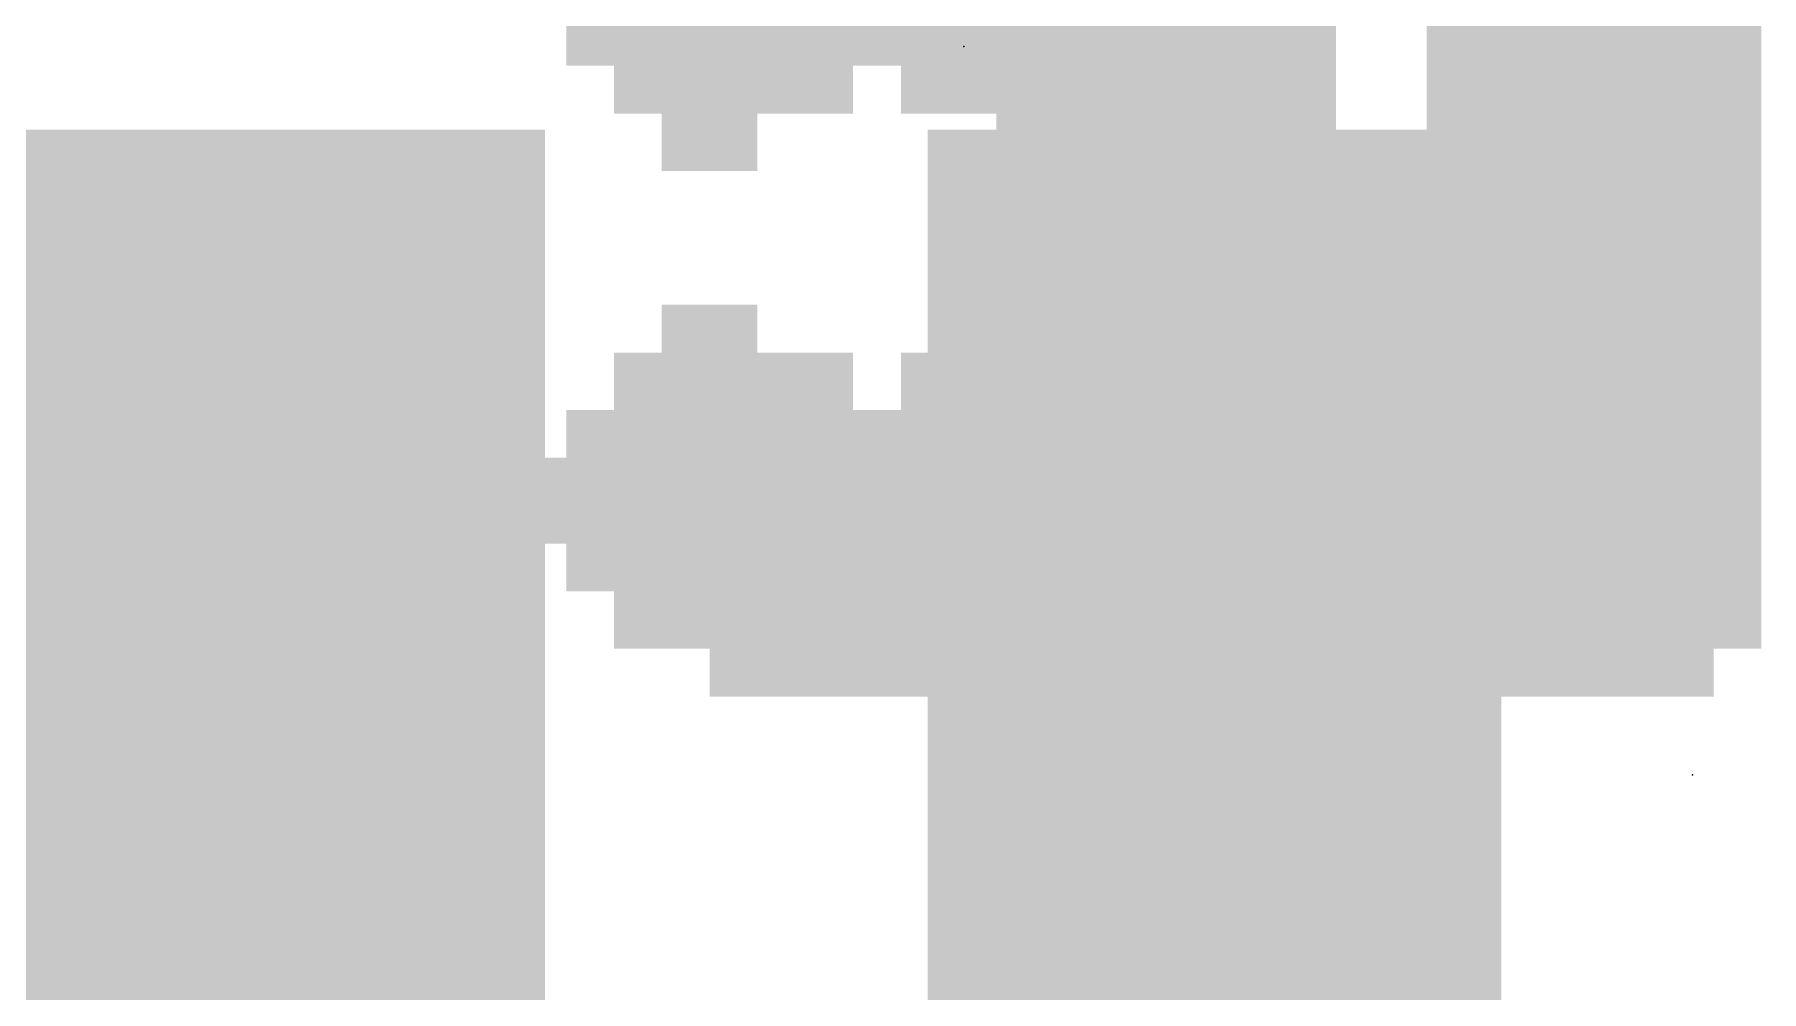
# Model space of a CAD drawing. Extents: x -34 to 52.6, y -23.4 to 26.6.
# Drawn here: x 10.966 to 12.772, y 4.854 to 5.855 of the extents above; entities that cross this region are included whole.
import ezdxf

# ---------------------------------------------------------------- set-up
doc = ezdxf.new("R2010")
doc.units = 0
for name, color, linetype in [('1', 12, 'CONTINUOUS'), ('22', 40, 'CONTINUOUS'), ('23', 53, 'CONTINUOUS'), ('24', 53, 'CONTINUOUS')]:
    doc.layers.add(name, color=color, linetype=linetype)

# ---------------------------------------------------------------- blocks, each defined once
blk = doc.blocks.new('RECT')
blk.add_solid([(-0.5, -0.5), (0.5, -0.5), (-0.5, 0.5), (0.5, 0.5)])

msp = doc.modelspace()

# ---------------------------------------------------------------- linework, layer by layer
at = {"layer": '1', "const_width": 0.254}
for points in [[(12.2, 5.08), (12.2, 6.8382)], [(12.2, 5.08), (12.2, 3.929)]]:
    msp.add_lwpolyline(points, dxfattribs=at)
at = {"layer": '1', "const_width": 0.127}
for points in [[(12.2635, 5.08, 1), (12.1365, 5.08)], [(12.1365, 5.08, 1), (12.2635, 5.08)]]:
    msp.add_lwpolyline(points, format="xyb", dxfattribs=at)
at = {"layer": '23'}
msp.add_point((12.7, 5.08), dxfattribs=at)
at = {"layer": '24'}
msp.add_point((11.938, 5.842), dxfattribs=at)

# ---------------------------------------------------------------- block references
at = {"layer": '1', "xscale": 0.6, "yscale": 1.35}
for p in [(11.2, 5.08), (12.2, 5.08)]:
    msp.add_blockref('RECT', p, dxfattribs=at)
at = {"layer": '22', "rotation": 180}
for p, xscale, yscale in [((11.922, 5.847), 0.8, 0.05), ((12.597, 5.847), 0.35, 0.05), ((11.697, 5.797), 0.25, 0.05), ((12.097, 5.797), 0.45, 0.05), ((12.597, 5.797), 0.35, 0.05), ((11.672, 5.742), 0.1, 0.06), ((12.147, 5.742), 0.35, 0.06), ((12.597, 5.742), 0.35, 0.06), ((12.147, 5.687), 0.35, 0.05), ((12.597, 5.687), 0.35, 0.05), ((12.197, 5.637), 0.35, 0.05), ((12.597, 5.637), 0.35, 0.05), ((12.147, 5.597), 0.35, 0.05), ((12.597, 5.597), 0.35, 0.05), ((11.672, 5.547), 0.1, 0.05), ((12.147, 5.547), 0.35, 0.05), ((12.597, 5.547), 0.35, 0.05), ((11.697, 5.492), 0.25, 0.06), ((12.097, 5.492), 0.45, 0.06), ((12.597, 5.492), 0.35, 0.06), ((11.922, 5.437), 0.8, 0.05), ((12.597, 5.437), 0.35, 0.05), ((11.872, 5.387), 0.8, 0.05), ((12.597, 5.387), 0.35, 0.05), ((11.847, 5.347), 0.75, 0.05), ((12.597, 5.347), 0.35, 0.05), ((11.847, 5.297), 0.65, 0.05), ((12.597, 5.297), 0.35, 0.05), ((11.847, 5.242), 0.55, 0.06), ((12.597, 5.242), 0.35, 0.06), ((11.847, 5.187), 0.35, 0.05), ((12.597, 5.187), 0.25, 0.05)]:
    msp.add_blockref('RECT', p, dxfattribs=dict(at, xscale=xscale, yscale=yscale))

doc.saveas('drawing.dxf')
